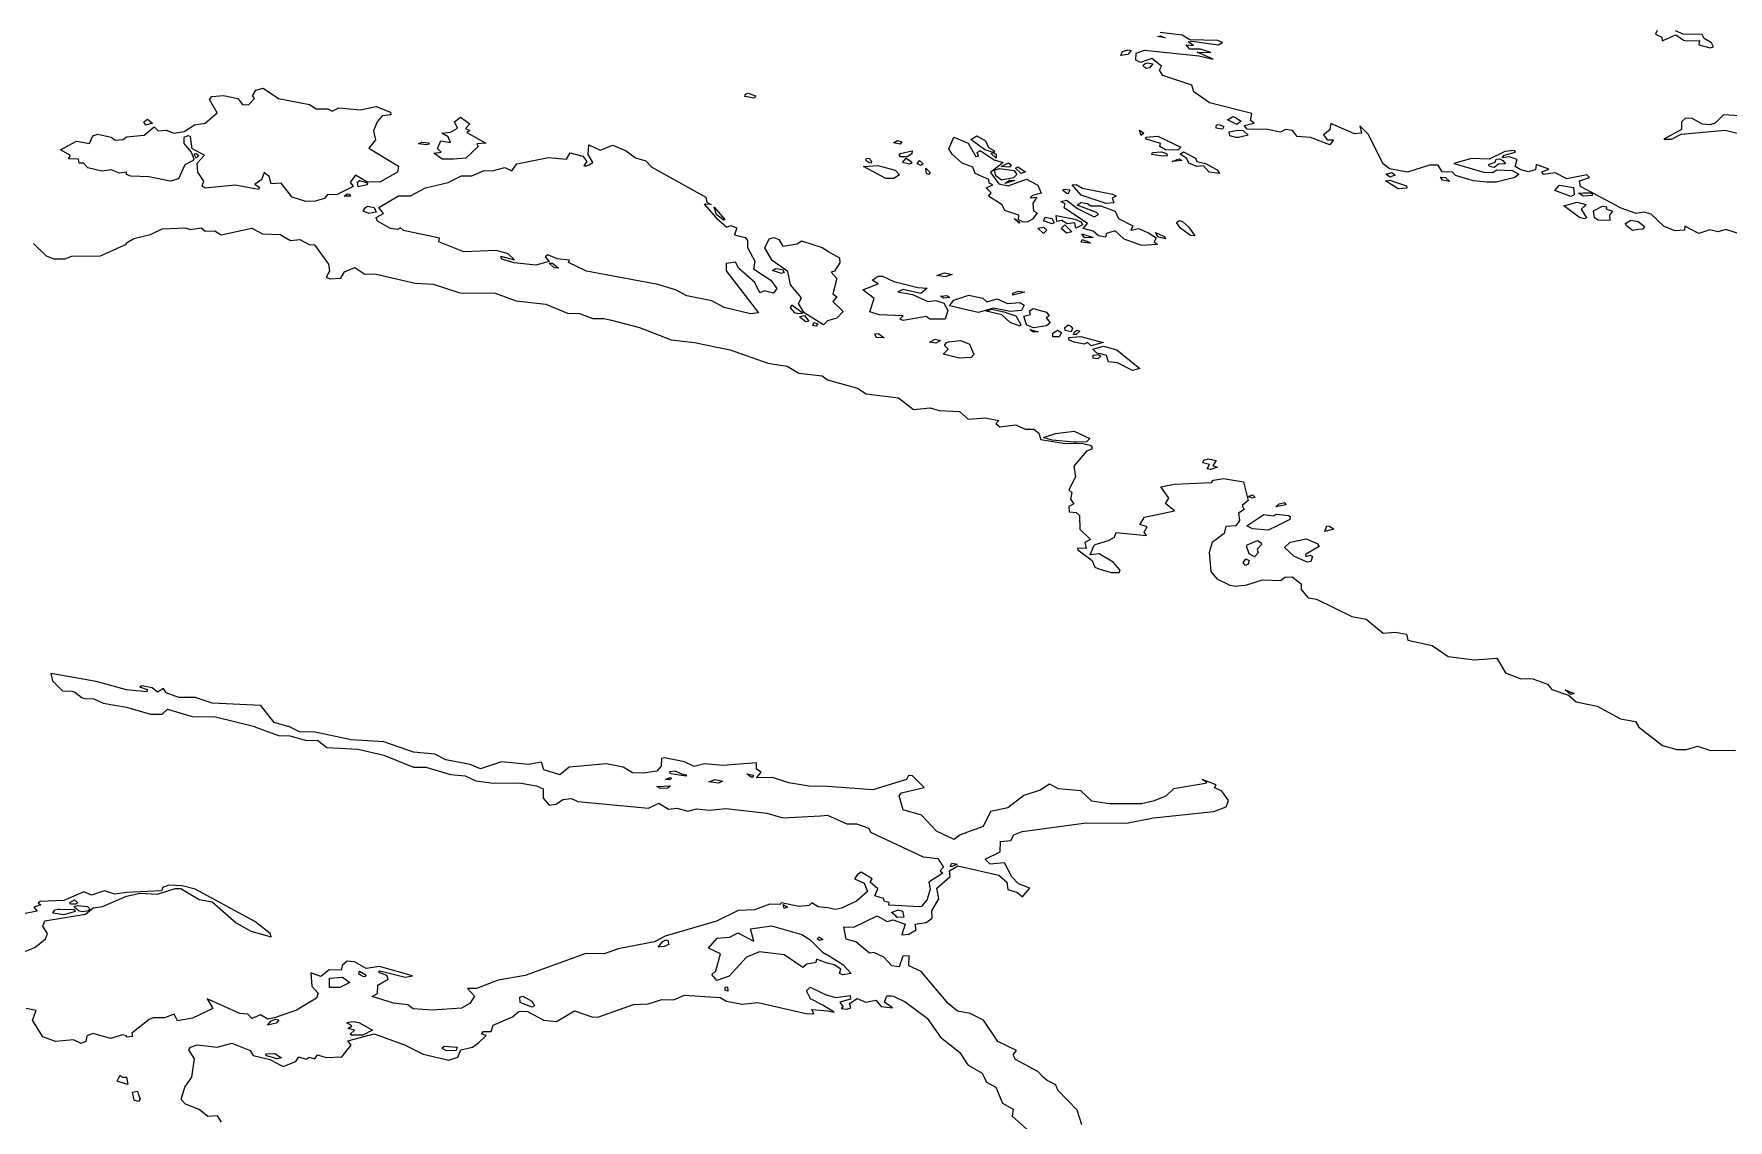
# Model space of a CAD drawing. Header units: inches. Extents: x -128.78 to -121.96, y 47.51 to 52.08.
# Drawn here: x -128.015 to -127.165, y 50.428 to 50.972 of the extents above; entities that cross this region are included whole.
import ezdxf

# ---------------------------------------------------------------- set-up
doc = ezdxf.new("R2010")
doc.units = ezdxf.units.IN
doc.header["$MEASUREMENT"] = 0
doc.layers.add('country_Clip', color=7, linetype='Continuous')

msp = doc.modelspace()

# ---------------------------------------------------------------- linework, layer by layer
at = {"layer": 'country_Clip'}
for points in [[(-127.1586, 50.87164), (-127.16655, 50.87424), (-127.17054, 50.8731), (-127.17462, 50.87412), (-127.18013, 50.87219), (-127.18715, 50.87582), (-127.18732, 50.87386), (-127.19187, 50.87361), (-127.19753, 50.87567), (-127.20395, 50.88187), (-127.20752, 50.88296), (-127.2115, 50.88222), (-127.21899, 50.88495), (-127.2395, 50.89583), (-127.23999, 50.89864), (-127.23491, 50.90029), (-127.23621, 50.90155), (-127.24621, 50.89959), (-127.25208, 50.90266), (-127.25794, 50.90172), (-127.25879, 50.90308), (-127.25524, 50.90444), (-127.2616, 50.90687), (-127.26206, 50.90421), (-127.26563, 50.90318), (-127.26964, 50.90436), (-127.27225, 50.90583), (-127.27119, 50.90928), (-127.27514, 50.91061), (-127.27878, 50.91012), (-127.27769, 50.91154), (-127.27202, 50.91307), (-127.2726, 50.91375), (-127.2774, 50.91329), (-127.28523, 50.9094), (-127.29402, 50.90977), (-127.30293, 50.90723), (-127.28786, 50.90291), (-127.28357, 50.90285), (-127.28135, 50.90418), (-127.27377, 50.90374), (-127.27029, 50.90195), (-127.27233, 50.90024), (-127.28176, 50.89791), (-127.28638, 50.8979), (-127.29313, 50.89863), (-127.29539, 50.8992), (-127.30219, 50.90124), (-127.30369, 50.90299), (-127.30875, 50.90308), (-127.31085, 50.90652), (-127.31524, 50.90647), (-127.32614, 50.90297), (-127.33521, 50.90471), (-127.33845, 50.90708), (-127.34586, 50.922), (-127.35018, 50.92612), (-127.34933, 50.92257), (-127.35273, 50.9221), (-127.36472, 50.92744), (-127.36522, 50.92414), (-127.36837, 50.92168), (-127.36657, 50.91916), (-127.36324, 50.91913), (-127.36507, 50.91664), (-127.37492, 50.92034), (-127.38156, 50.92086), (-127.38388, 50.92377), (-127.38747, 50.92435), (-127.38996, 50.92304), (-127.39649, 50.92442), (-127.40665, 50.9245), (-127.40815, 50.92636), (-127.40318, 50.92756), (-127.40494, 50.92891), (-127.40434, 50.93232), (-127.42559, 50.9378), (-127.43342, 50.94325), (-127.43435, 50.94651), (-127.44887, 50.95135), (-127.45059, 50.95406), (-127.44954, 50.95612), (-127.45438, 50.9599), (-127.46014, 50.95792), (-127.46249, 50.95905), (-127.46231, 50.96259), (-127.4581, 50.96408), (-127.43086, 50.96129), (-127.42364, 50.95957), (-127.43172, 50.96305), (-127.42482, 50.96304), (-127.42998, 50.96467), (-127.43536, 50.96467), (-127.43724, 50.96676), (-127.43353, 50.9664), (-127.43624, 50.96829), (-127.43442, 50.96867), (-127.42098, 50.96685), (-127.41906, 50.968), (-127.42132, 50.969), (-127.43545, 50.9693), (-127.43922, 50.97165), (-127.4503, 50.97306)], [(-127.45006, 50.97127), (-127.44776, 50.97026), (-127.45164, 50.97104), (-127.45006, 50.97127)], [(-127.20099, 50.97403), (-127.20176, 50.97221), (-127.19855, 50.97068), (-127.19845, 50.96877), (-127.19168, 50.97181), (-127.18769, 50.96919), (-127.18628, 50.96875), (-127.17977, 50.96898), (-127.18005, 50.96684), (-127.17437, 50.96531), (-127.17264, 50.96573), (-127.17375, 50.96774), (-127.17745, 50.96991), (-127.17841, 50.97206), (-127.18795, 50.97221), (-127.19177, 50.97379)], [(-127.46655, 50.96194), (-127.47, 50.9614), (-127.46915, 50.9634), (-127.46649, 50.96436), (-127.46485, 50.96395), (-127.46655, 50.96194)], [(-127.45556, 50.95528), (-127.45722, 50.955), (-127.45889, 50.95639), (-127.45778, 50.9575), (-127.45667, 50.95778), (-127.45389, 50.95722), (-127.45556, 50.95528)], [(-127.87696, 50.93686), (-127.87357, 50.93471), (-127.86778, 50.93469), (-127.86561, 50.9336), (-127.86229, 50.9352), (-127.85149, 50.93418), (-127.84341, 50.93587), (-127.83634, 50.933), (-127.83615, 50.93168), (-127.84056, 50.93126), (-127.84299, 50.92815), (-127.84487, 50.92368), (-127.84381, 50.91924), (-127.84719, 50.91502), (-127.83227, 50.90603), (-127.83282, 50.90302), (-127.84159, 50.89798), (-127.84813, 50.89814), (-127.85382, 50.90148), (-127.85645, 50.89801), (-127.85496, 50.89585), (-127.86303, 50.89169), (-127.86809, 50.89164), (-127.86935, 50.88969), (-127.87403, 50.88844), (-127.87885, 50.8883), (-127.88555, 50.89043), (-127.89115, 50.89741), (-127.8961, 50.89716), (-127.8971, 50.90082), (-127.89962, 50.90286), (-127.90096, 50.89914), (-127.9043, 50.89696), (-127.90197, 50.89531), (-127.90244, 50.89428), (-127.91426, 50.89645), (-127.92927, 50.89493), (-127.93076, 50.89596), (-127.92993, 50.89847), (-127.93299, 50.90304), (-127.93332, 50.90742), (-127.92957, 50.91141), (-127.93578, 50.91474), (-127.93657, 50.92089), (-127.93801, 50.92116), (-127.94, 50.92039), (-127.93999, 50.91734), (-127.93631, 50.91298), (-127.93497, 50.90972), (-127.93524, 50.90881), (-127.9395, 50.90656), (-127.9426, 50.89961), (-127.94685, 50.89851), (-127.95749, 50.90068), (-127.96652, 50.90103), (-127.96875, 50.90178), (-127.96875, 50.90291), (-127.97216, 50.90248), (-127.97649, 50.90416), (-127.98109, 50.90353), (-127.98819, 50.90519), (-127.99024, 50.90755), (-127.99252, 50.9074), (-127.99274, 50.90941), (-127.99776, 50.90957), (-127.99677, 50.91135), (-128.00179, 50.91413), (-127.99375, 50.91856), (-127.98729, 50.91734), (-127.98557, 50.92118), (-127.98315, 50.92196), (-127.97649, 50.92054), (-127.97434, 50.91895), (-127.97045, 50.91936), (-127.96875, 50.92076), (-127.95979, 50.92143), (-127.95485, 50.92574), (-127.95278, 50.92366), (-127.94875, 50.92396), (-127.94478, 50.9225), (-127.93985, 50.92328), (-127.93453, 50.92677), (-127.9293, 50.92749), (-127.92328, 50.93263), (-127.92708, 50.93933), (-127.92585, 50.94082), (-127.92001, 50.9414), (-127.91294, 50.93989), (-127.91056, 50.93693), (-127.90748, 50.93677), (-127.90447, 50.93987), (-127.90547, 50.94123), (-127.90379, 50.94402), (-127.9002, 50.94502), (-127.89241, 50.93984), (-127.87696, 50.93686)], [(-127.65318, 50.94127), (-127.65365, 50.94002), (-127.65851, 50.94093), (-127.6582, 50.9421), (-127.65685, 50.94249), (-127.65318, 50.94127)], [(-127.95572, 50.92757), (-127.95905, 50.92646), (-127.96009, 50.92815), (-127.95819, 50.92949), (-127.95572, 50.92757)], [(-127.79803, 50.92279), (-127.78853, 50.91752), (-127.79302, 50.91709), (-127.79237, 50.91575), (-127.79844, 50.90997), (-127.80476, 50.90945), (-127.81042, 50.90951), (-127.81457, 50.91247), (-127.81085, 50.91305), (-127.81274, 50.91483), (-127.8111, 50.91869), (-127.80617, 50.91785), (-127.80737, 50.92071), (-127.81051, 50.92244), (-127.80618, 50.92303), (-127.80269, 50.92509), (-127.80419, 50.92816), (-127.8012, 50.93059), (-127.79653, 50.92712), (-127.79868, 50.92488), (-127.79654, 50.92392), (-127.79803, 50.92279)], [(-127.40968, 50.92851), (-127.41186, 50.92694), (-127.4164, 50.9292), (-127.41381, 50.93089), (-127.41279, 50.93059), (-127.40968, 50.92851)], [(-127.15676, 50.93108), (-127.16777, 50.93175), (-127.17184, 50.92746), (-127.17451, 50.9267), (-127.17829, 50.92703), (-127.1834, 50.92989), (-127.18683, 50.92996), (-127.18874, 50.92827), (-127.18883, 50.92431), (-127.19756, 50.9195), (-127.1938, 50.91949), (-127.1889, 50.92198), (-127.16693, 50.92395), (-127.14593, 50.9189)], [(-127.54654, 50.91752), (-127.5427, 50.91083), (-127.54133, 50.91092), (-127.54198, 50.91284), (-127.54059, 50.9139), (-127.53348, 50.90916), (-127.52907, 50.90779), (-127.53543, 50.90272), (-127.53123, 50.89709), (-127.52655, 50.89618), (-127.51732, 50.89949), (-127.51168, 50.89652), (-127.50991, 50.89247), (-127.51435, 50.89124), (-127.51544, 50.89013), (-127.51216, 50.89043), (-127.51414, 50.88735), (-127.51372, 50.88357), (-127.51197, 50.88261), (-127.51433, 50.87937), (-127.51667, 50.87812), (-127.51904, 50.87796), (-127.52126, 50.87928), (-127.52118, 50.88136), (-127.52812, 50.88367), (-127.52944, 50.88651), (-127.53644, 50.89096), (-127.53507, 50.89267), (-127.53753, 50.89509), (-127.53413, 50.89661), (-127.5361, 50.8975), (-127.5362, 50.89926), (-127.54299, 50.90228), (-127.54426, 50.90548), (-127.5495, 50.90749), (-127.55459, 50.91197), (-127.55618, 50.91474), (-127.55376, 50.92051), (-127.54654, 50.91752)], [(-127.53382, 50.9128), (-127.53822, 50.91408), (-127.54518, 50.91934), (-127.54222, 50.92113), (-127.5379, 50.9187), (-127.53628, 50.91535), (-127.53334, 50.91363), (-127.53382, 50.9128)], [(-127.45851, 50.9225), (-127.45973, 50.92133), (-127.4607, 50.92399), (-127.45851, 50.9225)], [(-127.43984, 50.91545), (-127.44137, 50.91395), (-127.44753, 50.91424), (-127.45041, 50.91583), (-127.45004, 50.9174), (-127.45757, 50.91966), (-127.45727, 50.92055), (-127.45135, 50.92098), (-127.43984, 50.91545)], [(-127.41832, 50.92586), (-127.41904, 50.92453), (-127.42218, 50.92499), (-127.42215, 50.92626), (-127.42146, 50.92693), (-127.4204, 50.92671), (-127.41832, 50.92586)], [(-127.41091, 50.92027), (-127.41232, 50.92026), (-127.41525, 50.92123), (-127.41559, 50.92319), (-127.41129, 50.92409), (-127.4087, 50.92385), (-127.40616, 50.92143), (-127.41091, 50.92027)], [(-127.9325, 50.91125), (-127.93371, 50.91004), (-127.93479, 50.91194), (-127.93372, 50.91238), (-127.9325, 50.91125)], [(-127.73678, 50.91668), (-127.7312, 50.91393), (-127.72485, 50.91649), (-127.71807, 50.91367), (-127.71342, 50.91008), (-127.70821, 50.90858), (-127.7052, 50.90545), (-127.67814, 50.89046), (-127.67769, 50.88785), (-127.67554, 50.8867), (-127.67903, 50.88685), (-127.67296, 50.88013), (-127.66755, 50.8753), (-127.66558, 50.87623), (-127.6626, 50.87512), (-127.66377, 50.87146), (-127.65847, 50.87013), (-127.65723, 50.86872), (-127.65732, 50.86514), (-127.65353, 50.85837), (-127.65427, 50.85451), (-127.6455, 50.84886), (-127.64257, 50.84455), (-127.64422, 50.84224), (-127.64887, 50.84344), (-127.65113, 50.84247), (-127.65357, 50.84759), (-127.66158, 50.85458), (-127.6632, 50.85779), (-127.668, 50.85722), (-127.66791, 50.8535), (-127.65167, 50.83247), (-127.65581, 50.83194), (-127.66892, 50.83514), (-127.67519, 50.83837), (-127.68771, 50.8409), (-127.69338, 50.84403), (-127.70226, 50.84661), (-127.738, 50.85329), (-127.74699, 50.8576), (-127.74653, 50.85879), (-127.75266, 50.85944), (-127.75739, 50.86144), (-127.75879, 50.86043), (-127.7567, 50.85815), (-127.76342, 50.85639), (-127.7742, 50.8575), (-127.78043, 50.85929), (-127.78102, 50.86088), (-127.77411, 50.85907), (-127.77721, 50.86198), (-127.7831, 50.86365), (-127.79944, 50.86308), (-127.81211, 50.86805), (-127.81176, 50.86994), (-127.82983, 50.87379), (-127.83123, 50.87506), (-127.83272, 50.8742), (-127.83635, 50.87474), (-127.84278, 50.87845), (-127.84357, 50.88022), (-127.83984, 50.88217), (-127.84219, 50.88526), (-127.83223, 50.89109), (-127.82634, 50.89116), (-127.81869, 50.89506), (-127.80741, 50.89786), (-127.80074, 50.90118), (-127.79558, 50.90112), (-127.78925, 50.90382), (-127.78532, 50.90362), (-127.77902, 50.90533), (-127.77543, 50.90358), (-127.77291, 50.90718), (-127.75703, 50.91037), (-127.74807, 50.90943), (-127.7461, 50.91264), (-127.73984, 50.91093), (-127.73786, 50.90838), (-127.73939, 50.90612), (-127.73801, 50.90617), (-127.73679, 50.90656), (-127.73474, 50.90779), (-127.73718, 50.9119), (-127.73678, 50.91668)], [(-127.81698, 50.917), (-127.81819, 50.91672), (-127.82225, 50.91709), (-127.82065, 50.918), (-127.81891, 50.91791), (-127.81699, 50.91765), (-127.81698, 50.917)], [(-127.57986, 50.9181), (-127.58061, 50.91699), (-127.58405, 50.91767), (-127.58194, 50.91888), (-127.57986, 50.9181)], [(-127.57717, 50.91063), (-127.58057, 50.91063), (-127.58117, 50.91153), (-127.58057, 50.91235), (-127.57462, 50.9136), (-127.5748, 50.91223), (-127.57717, 50.91063)], [(-127.53382, 50.9128), (-127.53248, 50.91194), (-127.53248, 50.9099), (-127.53527, 50.91248), (-127.53382, 50.9128)], [(-127.44675, 50.91116), (-127.44893, 50.91101), (-127.45451, 50.91179), (-127.45415, 50.9128), (-127.44954, 50.91312), (-127.44711, 50.91226), (-127.44675, 50.91116)], [(-127.4275, 50.90737), (-127.4216, 50.90412), (-127.42053, 50.90232), (-127.42565, 50.90293), (-127.42847, 50.90619), (-127.43191, 50.90586), (-127.43585, 50.9074), (-127.43687, 50.90984), (-127.44015, 50.91198), (-127.43853, 50.91319), (-127.43257, 50.90996), (-127.43185, 50.90823), (-127.4275, 50.90737)], [(-127.58099, 50.9016), (-127.58388, 50.89973), (-127.58792, 50.89974), (-127.59904, 50.90578), (-127.59182, 50.90636), (-127.58317, 50.90399), (-127.58099, 50.9016)], [(-127.59488, 50.9083), (-127.59549, 50.90744), (-127.59779, 50.90869), (-127.59779, 50.90979), (-127.59646, 50.90994), (-127.59488, 50.9083)], [(-127.57481, 50.90745), (-127.57603, 50.90692), (-127.57951, 50.90777), (-127.57759, 50.91001), (-127.57553, 50.90853), (-127.57481, 50.90745)], [(-127.56914, 50.90717), (-127.57023, 50.90629), (-127.57091, 50.9066), (-127.57209, 50.90717), (-127.57092, 50.90881), (-127.56914, 50.90717)], [(-127.56565, 50.90283), (-127.56625, 50.90173), (-127.56747, 50.90228), (-127.56783, 50.90502), (-127.56565, 50.90283)], [(-127.5238, 50.90018), (-127.52991, 50.89893), (-127.53261, 50.90107), (-127.53343, 50.90392), (-127.53087, 50.90488), (-127.52349, 50.90374), (-127.5221, 50.90179), (-127.5238, 50.90018)], [(-127.52494, 50.90662), (-127.52579, 50.90546), (-127.53008, 50.90583), (-127.52634, 50.9076), (-127.52494, 50.90662)], [(-127.51778, 50.90306), (-127.52, 50.90222), (-127.52278, 50.905), (-127.52167, 50.90556), (-127.51778, 50.90306)], [(-127.43941, 50.9088), (-127.44421, 50.90827), (-127.44087, 50.90964), (-127.43941, 50.9088)], [(-127.33232, 50.90138), (-127.33506, 50.90043), (-127.33683, 50.90204), (-127.33406, 50.90277), (-127.33232, 50.90138)], [(-127.28056, 50.90694), (-127.28278, 50.90528), (-127.285, 50.90583), (-127.2855, 50.90683), (-127.28215, 50.90798), (-127.28167, 50.90944), (-127.28, 50.90972), (-127.27833, 50.90889), (-127.27698, 50.90718), (-127.28056, 50.90694)], [(-127.84797, 50.89663), (-127.85246, 50.89561), (-127.85282, 50.89795), (-127.85185, 50.89874), (-127.84906, 50.89788), (-127.84785, 50.89749), (-127.84797, 50.89663)], [(-127.52313, 50.89884), (-127.5281, 50.8972), (-127.5258, 50.89892), (-127.52313, 50.89884)], [(-127.49563, 50.89402), (-127.49636, 50.89214), (-127.49708, 50.8923), (-127.49902, 50.8937), (-127.49878, 50.89448), (-127.49563, 50.89402)], [(-127.47344, 50.88758), (-127.47741, 50.88728), (-127.48995, 50.89139), (-127.49445, 50.89663), (-127.49237, 50.89682), (-127.48921, 50.89495), (-127.47418, 50.89199), (-127.47235, 50.89099), (-127.47435, 50.88998), (-127.47344, 50.88758)], [(-127.32655, 50.89499), (-127.33089, 50.89454), (-127.33724, 50.89854), (-127.33508, 50.89892), (-127.33222, 50.89801), (-127.32663, 50.89619), (-127.32655, 50.89499)], [(-127.30712, 50.90034), (-127.30499, 50.89828), (-127.3086, 50.89897), (-127.30968, 50.90045), (-127.30712, 50.90034)], [(-127.24252, 50.89158), (-127.24423, 50.8908), (-127.25223, 50.89383), (-127.24995, 50.89652), (-127.2429, 50.89535), (-127.24252, 50.89158)], [(-127.85629, 50.89095), (-127.85957, 50.89088), (-127.8578, 50.8921), (-127.85673, 50.89196), (-127.85629, 50.89095)], [(-127.84353, 50.88286), (-127.84722, 50.88222), (-127.85, 50.88333), (-127.84889, 50.88528), (-127.84778, 50.88583), (-127.84451, 50.88523), (-127.84353, 50.88286)], [(-127.66858, 50.87926), (-127.66931, 50.87884), (-127.67279, 50.88166), (-127.67393, 50.88542), (-127.66858, 50.87926)], [(-127.49167, 50.88472), (-127.48333, 50.88056), (-127.48111, 50.88167), (-127.48222, 50.88278), (-127.49191, 50.88643), (-127.49, 50.88778), (-127.48667, 50.88722), (-127.485, 50.88611), (-127.48, 50.88611), (-127.47278, 50.88333), (-127.47111, 50.87972), (-127.46389, 50.87611), (-127.465, 50.87389), (-127.46111, 50.87472), (-127.45611, 50.8725), (-127.45222, 50.87), (-127.45333, 50.86806), (-127.45167, 50.86667), (-127.45944, 50.86611), (-127.46833, 50.86944), (-127.47278, 50.87361), (-127.47722, 50.87222), (-127.47762, 50.87043), (-127.48111, 50.87111), (-127.48389, 50.87333), (-127.48889, 50.87472), (-127.48667, 50.87722), (-127.49833, 50.885), (-127.4979, 50.88706), (-127.5, 50.88833), (-127.49722, 50.88889), (-127.49167, 50.88472)], [(-127.23645, 50.88003), (-127.23748, 50.87961), (-127.23991, 50.88019), (-127.24775, 50.88612), (-127.24113, 50.88787), (-127.23667, 50.88667), (-127.2376, 50.8858), (-127.23905, 50.88448), (-127.23645, 50.88003)], [(-127.23357, 50.89131), (-127.23794, 50.891), (-127.24049, 50.89249), (-127.23795, 50.89264), (-127.23454, 50.89256), (-127.23357, 50.89225), (-127.23357, 50.89131)], [(-127.2249, 50.88133), (-127.22465, 50.87872), (-127.23064, 50.87882), (-127.23246, 50.8801), (-127.23291, 50.88352), (-127.22833, 50.88595), (-127.22643, 50.88562), (-127.22648, 50.88459), (-127.2234, 50.88346), (-127.2249, 50.88133)], [(-127.52059, 50.87797), (-127.52095, 50.87742), (-127.5235, 50.87977), (-127.52059, 50.87797)], [(-127.50343, 50.87755), (-127.5044, 50.877), (-127.50877, 50.87864), (-127.50792, 50.88037), (-127.50452, 50.87966), (-127.50343, 50.87755)], [(-127.49313, 50.87932), (-127.48984, 50.87807), (-127.48914, 50.87656), (-127.49262, 50.87483), (-127.49301, 50.87749), (-127.49693, 50.87708), (-127.49959, 50.87878), (-127.50206, 50.87826), (-127.50235, 50.88119), (-127.49313, 50.87932)], [(-127.4359, 50.87545), (-127.4328, 50.8711), (-127.43502, 50.87118), (-127.44005, 50.87484), (-127.44199, 50.87773), (-127.44065, 50.87865), (-127.43903, 50.8783), (-127.4359, 50.87545)], [(-127.21033, 50.87425), (-127.21338, 50.87369), (-127.21643, 50.87599), (-127.21683, 50.87719), (-127.21421, 50.87887), (-127.21058, 50.87822), (-127.20733, 50.87577), (-127.20815, 50.87446), (-127.21033, 50.87425)], [(-128.01528, 50.86716), (-128.00897, 50.86101), (-128.00511, 50.85958), (-127.99964, 50.85943), (-127.99616, 50.86088), (-127.98168, 50.86095), (-127.96875, 50.86691), (-127.96875, 50.86747), (-127.96504, 50.86966), (-127.95673, 50.87168), (-127.95079, 50.87453), (-127.93922, 50.87506), (-127.93663, 50.87417), (-127.93134, 50.87498), (-127.92933, 50.8734), (-127.92445, 50.8735), (-127.92131, 50.87146), (-127.90585, 50.87482), (-127.90045, 50.87208), (-127.89169, 50.87164), (-127.88638, 50.86865), (-127.88184, 50.86927), (-127.87711, 50.86663), (-127.87436, 50.86658), (-127.86748, 50.85679), (-127.86686, 50.85336), (-127.8685, 50.85039), (-127.8667, 50.84947), (-127.86116, 50.8498), (-127.85934, 50.85294), (-127.85414, 50.85516), (-127.84912, 50.85185), (-127.84408, 50.85194), (-127.824, 50.84733), (-127.81491, 50.84681), (-127.80152, 50.84242), (-127.78386, 50.84228), (-127.7733, 50.83848), (-127.75838, 50.83682), (-127.74759, 50.83225), (-127.74145, 50.8321), (-127.73489, 50.82953), (-127.7293, 50.82965), (-127.72545, 50.82874), (-127.71144, 50.82503), (-127.69554, 50.81887), (-127.68374, 50.81759), (-127.66588, 50.81387), (-127.64709, 50.80727), (-127.63737, 50.80577), (-127.63146, 50.80211), (-127.61983, 50.80078), (-127.61719, 50.79883), (-127.60208, 50.79474), (-127.59771, 50.79177), (-127.58154, 50.78987), (-127.57391, 50.78393), (-127.56563, 50.7848), (-127.56106, 50.78349), (-127.55085, 50.78301), (-127.5466, 50.77903), (-127.53811, 50.77971), (-127.53121, 50.77845), (-127.53269, 50.77693), (-127.53066, 50.77523), (-127.5227, 50.77619), (-127.51795, 50.77403), (-127.51356, 50.77403), (-127.51115, 50.77217), (-127.51009, 50.76887), (-127.49885, 50.76705), (-127.48903, 50.76699), (-127.48535, 50.76608), (-127.48456, 50.76553), (-127.48455, 50.76404), (-127.4872, 50.76307), (-127.49351, 50.75557), (-127.49265, 50.75013), (-127.49608, 50.74369), (-127.49449, 50.74239), (-127.49515, 50.73894), (-127.49348, 50.73674), (-127.4961, 50.73537), (-127.49597, 50.7326), (-127.49243, 50.73228), (-127.49064, 50.73089), (-127.49053, 50.724), (-127.48525, 50.71886), (-127.48796, 50.71732), (-127.48744, 50.71425), (-127.49168, 50.71436), (-127.49157, 50.7136), (-127.48435, 50.70824), (-127.48299, 50.70497), (-127.481, 50.70399), (-127.47475, 50.7023), (-127.47088, 50.70223), (-127.47035, 50.70336), (-127.47376, 50.70738), (-127.48082, 50.71158), (-127.48537, 50.7111), (-127.48352, 50.71553), (-127.48292, 50.71634), (-127.47612, 50.71821), (-127.47315, 50.71992), (-127.47236, 50.72223), (-127.45705, 50.72076), (-127.45826, 50.72253), (-127.45679, 50.72507), (-127.46043, 50.72629), (-127.45814, 50.72991), (-127.44307, 50.73311), (-127.4476, 50.73684), (-127.44598, 50.73943), (-127.44989, 50.74518), (-127.44316, 50.74659), (-127.42451, 50.74738), (-127.42343, 50.74858), (-127.41843, 50.74938), (-127.40846, 50.74776), (-127.40618, 50.73839), (-127.40905, 50.7359), (-127.40812, 50.73376), (-127.41103, 50.73202), (-127.41043, 50.72831), (-127.41236, 50.72569), (-127.41739, 50.72526), (-127.4182, 50.72185), (-127.42412, 50.71725), (-127.42573, 50.71225), (-127.42486, 50.70273), (-127.4218, 50.69913), (-127.41527, 50.69587), (-127.41226, 50.69537), (-127.40684, 50.69599), (-127.39891, 50.69863), (-127.38979, 50.69814), (-127.38771, 50.69996), (-127.38408, 50.7001), (-127.37957, 50.69652), (-127.37946, 50.69374), (-127.37603, 50.68955), (-127.3719, 50.68884), (-127.3541, 50.68016), (-127.34698, 50.67884), (-127.33845, 50.67185), (-127.33216, 50.67236), (-127.32674, 50.67128), (-127.32602, 50.66823), (-127.31381, 50.66559), (-127.30587, 50.66008), (-127.29264, 50.65847), (-127.28143, 50.65931), (-127.27706, 50.65199), (-127.26937, 50.64899), (-127.26563, 50.649), (-127.26337, 50.64896), (-127.25601, 50.64631), (-127.25374, 50.6436), (-127.24542, 50.64071), (-127.24157, 50.63737), (-127.23102, 50.6352), (-127.2194, 50.6289), (-127.21183, 50.62749), (-127.21039, 50.625), (-127.21025, 50.62479), (-127.19827, 50.61555), (-127.19117, 50.61349), (-127.18632, 50.61347), (-127.18074, 50.61516), (-127.17427, 50.61306), (-127.16162, 50.61321)], [(-127.64151, 50.86925), (-127.63951, 50.86592), (-127.63233, 50.86696), (-127.6302, 50.86853), (-127.61977, 50.86521), (-127.61719, 50.86356), (-127.61719, 50.86328), (-127.61106, 50.86003), (-127.61096, 50.85755), (-127.61352, 50.85331), (-127.61535, 50.85278), (-127.6124, 50.84972), (-127.61447, 50.84203), (-127.61242, 50.84045), (-127.61443, 50.83815), (-127.60928, 50.83304), (-127.61236, 50.82975), (-127.61719, 50.8284), (-127.61912, 50.82639), (-127.62882, 50.83236), (-127.63166, 50.83714), (-127.6301, 50.83999), (-127.63568, 50.84649), (-127.63705, 50.85309), (-127.64482, 50.85869), (-127.64849, 50.86497), (-127.64631, 50.86951), (-127.64407, 50.87018), (-127.64151, 50.86925)], [(-127.50703, 50.87392), (-127.50873, 50.87228), (-127.51168, 50.87481), (-127.50885, 50.87541), (-127.50703, 50.87392)], [(-127.49463, 50.87298), (-127.49727, 50.87237), (-127.49988, 50.87466), (-127.49809, 50.87652), (-127.49463, 50.87298)], [(-127.48624, 50.8681), (-127.48517, 50.86737), (-127.48985, 50.86793), (-127.4894, 50.86913), (-127.48624, 50.8681)], [(-127.48389, 50.87028), (-127.48813, 50.87001), (-127.48947, 50.87212), (-127.48389, 50.87028)], [(-127.44806, 50.87069), (-127.44757, 50.86959), (-127.45146, 50.87053), (-127.45267, 50.87272), (-127.45194, 50.87241), (-127.44806, 50.87069)], [(-127.75507, 50.85732), (-127.75209, 50.85477), (-127.75429, 50.85499), (-127.75674, 50.85731), (-127.75507, 50.85732)], [(-127.63883, 50.85269), (-127.64021, 50.8522), (-127.64119, 50.85246), (-127.64464, 50.85367), (-127.64298, 50.85467), (-127.6397, 50.85418), (-127.63883, 50.85269)], [(-127.55457, 50.85172), (-127.55808, 50.8505), (-127.56233, 50.85114), (-127.55839, 50.85243), (-127.55457, 50.85172)], [(-127.56709, 50.84482), (-127.57035, 50.84214), (-127.57923, 50.84406), (-127.58187, 50.84299), (-127.57445, 50.8416), (-127.56685, 50.83811), (-127.56269, 50.83866), (-127.5587, 50.83732), (-127.55673, 50.83355), (-127.55812, 50.82921), (-127.56574, 50.82923), (-127.56754, 50.83061), (-127.5792, 50.8286), (-127.58078, 50.82933), (-127.57909, 50.8309), (-127.59112, 50.83138), (-127.59581, 50.83285), (-127.59378, 50.83968), (-127.59942, 50.84389), (-127.59169, 50.84691), (-127.59465, 50.84878), (-127.59174, 50.85085), (-127.58953, 50.85089), (-127.58391, 50.84813), (-127.57185, 50.84505), (-127.56709, 50.84482)], [(-127.51809, 50.84283), (-127.52415, 50.84129), (-127.5241, 50.84227), (-127.52137, 50.84323), (-127.51809, 50.84283)], [(-127.62975, 50.83202), (-127.63187, 50.83191), (-127.63352, 50.83249), (-127.63566, 50.83498), (-127.63507, 50.83652), (-127.62975, 50.83252), (-127.62975, 50.83202)], [(-127.55568, 50.84018), (-127.55873, 50.83984), (-127.56042, 50.84075), (-127.55725, 50.84118), (-127.55568, 50.84018)], [(-127.53912, 50.83983), (-127.53727, 50.83802), (-127.53203, 50.83944), (-127.52683, 50.83704), (-127.52072, 50.83758), (-127.51852, 50.83634), (-127.5198, 50.83359), (-127.52543, 50.83303), (-127.53391, 50.83475), (-127.54153, 50.83253), (-127.55597, 50.83598), (-127.55369, 50.83874), (-127.54627, 50.84128), (-127.53912, 50.83983)], [(-127.5073, 50.82583), (-127.5138, 50.82485), (-127.5173, 50.82645), (-127.51866, 50.83075), (-127.51537, 50.83165), (-127.51576, 50.83337), (-127.51398, 50.83461), (-127.50732, 50.83274), (-127.50599, 50.83096), (-127.50747, 50.82986), (-127.50539, 50.82734), (-127.5073, 50.82583)], [(-127.62648, 50.82829), (-127.62793, 50.82789), (-127.63063, 50.82996), (-127.63107, 50.83059), (-127.62864, 50.83107), (-127.62648, 50.82829)], [(-127.62203, 50.82694), (-127.623, 50.82569), (-127.62446, 50.826), (-127.62397, 50.82756), (-127.62203, 50.82694)], [(-127.52006, 50.82658), (-127.52053, 50.82568), (-127.52546, 50.82758), (-127.52961, 50.83147), (-127.5376, 50.83329), (-127.53483, 50.83423), (-127.52869, 50.83294), (-127.5227, 50.83093), (-127.52006, 50.82658)], [(-127.49415, 50.8246), (-127.49481, 50.82287), (-127.49792, 50.82359), (-127.4981, 50.82509), (-127.49632, 50.82639), (-127.49499, 50.82578), (-127.49415, 50.8246)], [(-127.59154, 50.82205), (-127.58869, 50.81982), (-127.59265, 50.82002), (-127.59334, 50.82184), (-127.59154, 50.82205)], [(-127.56049, 50.81857), (-127.56278, 50.81716), (-127.56589, 50.81765), (-127.56316, 50.8193), (-127.56049, 50.81857)], [(-127.54501, 50.8101), (-127.5511, 50.80976), (-127.55904, 50.8117), (-127.5566, 50.81423), (-127.5584, 50.81607), (-127.55734, 50.81749), (-127.55646, 50.81788), (-127.55028, 50.81864), (-127.54592, 50.81666), (-127.54367, 50.8115), (-127.54501, 50.8101)], [(-127.51146, 50.8229), (-127.51413, 50.82282), (-127.51558, 50.82415), (-127.51146, 50.8229)], [(-127.49974, 50.82257), (-127.50083, 50.82034), (-127.50403, 50.82042), (-127.5041, 50.82229), (-127.50171, 50.82374), (-127.49974, 50.82257)], [(-127.47889, 50.8175), (-127.48481, 50.81588), (-127.48667, 50.8175), (-127.48833, 50.81667), (-127.49333, 50.81778), (-127.49604, 50.81889), (-127.49604, 50.82008), (-127.49001, 50.82056), (-127.47889, 50.8175)], [(-127.49049, 50.82331), (-127.49235, 50.82149), (-127.49376, 50.82159), (-127.49322, 50.82294), (-127.49209, 50.82376), (-127.49049, 50.82331)], [(-127.46039, 50.8046), (-127.46407, 50.80344), (-127.47162, 50.8073), (-127.47622, 50.80779), (-127.47721, 50.8111), (-127.47952, 50.81173), (-127.482, 50.81214), (-127.48404, 50.81426), (-127.47865, 50.81565), (-127.47191, 50.81389), (-127.46039, 50.8046)], [(-127.48003, 50.81078), (-127.48149, 50.80937), (-127.48391, 50.80969), (-127.48391, 50.81125), (-127.48122, 50.81152), (-127.48003, 50.81078)], [(-127.49207, 50.76757), (-127.49353, 50.76756), (-127.50444, 50.76859), (-127.50869, 50.76999), (-127.50278, 50.77194), (-127.49333, 50.77306), (-127.48556, 50.76944), (-127.48722, 50.76773), (-127.49207, 50.76757)], [(-127.42146, 50.75501), (-127.425, 50.75389), (-127.42667, 50.75417), (-127.42556, 50.75639), (-127.42889, 50.75722), (-127.42833, 50.75861), (-127.42611, 50.75917), (-127.42222, 50.75833), (-127.42386, 50.75575), (-127.42146, 50.75501)], [(-127.40252, 50.73986), (-127.40415, 50.73947), (-127.40589, 50.74035), (-127.40396, 50.74124), (-127.40252, 50.73986)], [(-127.38716, 50.73617), (-127.39229, 50.73516), (-127.39054, 50.73668), (-127.38767, 50.73725), (-127.38716, 50.73617)], [(-127.38594, 50.73074), (-127.3851, 50.73039), (-127.38516, 50.72885), (-127.39194, 50.72548), (-127.396, 50.72347), (-127.40388, 50.72405), (-127.40681, 50.7257), (-127.39827, 50.73127), (-127.39365, 50.73071), (-127.39192, 50.73153), (-127.38594, 50.73074)], [(-127.3631, 50.72388), (-127.36766, 50.72277), (-127.36674, 50.72565), (-127.36524, 50.72551), (-127.3631, 50.72388)], [(-127.40102, 50.7121), (-127.40299, 50.71012), (-127.40566, 50.71157), (-127.40689, 50.71545), (-127.4066, 50.71615), (-127.40138, 50.71823), (-127.39957, 50.71713), (-127.39949, 50.71622), (-127.40156, 50.71394), (-127.40102, 50.7121)], [(-127.37736, 50.71132), (-127.37725, 50.71022), (-127.37479, 50.71095), (-127.37391, 50.71022), (-127.37462, 50.7078), (-127.37646, 50.70746), (-127.38325, 50.7104), (-127.3879, 50.71477), (-127.38513, 50.71745), (-127.37709, 50.71916), (-127.3715, 50.71677), (-127.37046, 50.71523), (-127.37736, 50.71132)], [(-127.40616, 50.70634), (-127.40737, 50.70579), (-127.40859, 50.70712), (-127.40725, 50.70916), (-127.40556, 50.7083), (-127.40616, 50.70634)], [(-127.48962, 50.42528), (-127.49194, 50.43267), (-127.50156, 50.44261), (-127.50257, 50.44531), (-127.50698, 50.44749), (-127.50891, 50.44922), (-127.5116, 50.45211), (-127.5228, 50.45801), (-127.52398, 50.46031), (-127.52231, 50.46254), (-127.53165, 50.46715), (-127.53886, 50.47781), (-127.54563, 50.48114), (-127.55184, 50.48233), (-127.55651, 50.48615), (-127.57013, 50.50212), (-127.57639, 50.50494), (-127.57621, 50.51004), (-127.57927, 50.50988), (-127.58114, 50.50446), (-127.58489, 50.505), (-127.58886, 50.50939), (-127.59379, 50.51168), (-127.59611, 50.51134), (-127.60282, 50.517), (-127.60771, 50.51846), (-127.60887, 50.52457), (-127.60382, 50.52448), (-127.59228, 50.53007), (-127.58721, 50.52717), (-127.58425, 50.52804), (-127.57822, 50.52587), (-127.57985, 50.52049), (-127.57632, 50.52094), (-127.57263, 50.52298), (-127.57316, 50.52587), (-127.56767, 50.52671), (-127.56456, 50.52897), (-127.56474, 50.53266), (-127.56119, 50.53867), (-127.56235, 50.54395), (-127.55563, 50.54974), (-127.556, 50.5527), (-127.55168, 50.55517), (-127.53111, 50.55039), (-127.52722, 50.54698), (-127.52664, 50.54329), (-127.52209, 50.54195), (-127.51925, 50.53967), (-127.51564, 50.54396), (-127.52127, 50.54619), (-127.52468, 50.54956), (-127.52837, 50.55667), (-127.53544, 50.55605), (-127.53809, 50.55846), (-127.53043, 50.5621), (-127.53039, 50.56738), (-127.52518, 50.56788), (-127.52367, 50.57077), (-127.51951, 50.57241), (-127.48745, 50.57672), (-127.46716, 50.57648), (-127.45361, 50.57918), (-127.42326, 50.58244), (-127.41714, 50.58466), (-127.41604, 50.58798), (-127.41805, 50.59082), (-127.41954, 50.59275), (-127.42298, 50.5943), (-127.42217, 50.59583), (-127.4292, 50.59846), (-127.42694, 50.59727), (-127.42748, 50.59645), (-127.44351, 50.59384), (-127.44744, 50.59012), (-127.45374, 50.58756), (-127.45959, 50.58625), (-127.47582, 50.58622), (-127.48453, 50.58765), (-127.49012, 50.59278), (-127.50133, 50.59377), (-127.50568, 50.59617), (-127.51043, 50.59312), (-127.51861, 50.59044), (-127.5266, 50.58429), (-127.53535, 50.58233), (-127.53901, 50.57483), (-127.55049, 50.57062), (-127.5536, 50.5684), (-127.56242, 50.57249), (-127.56997, 50.58054), (-127.57913, 50.58328), (-127.58111, 50.59029), (-127.58006, 50.59169), (-127.56869, 50.59439), (-127.57441, 50.6003), (-127.57641, 50.60049), (-127.57756, 50.59851), (-127.5943, 50.59322), (-127.61719, 50.59486), (-127.62651, 50.59513), (-127.63655, 50.59678), (-127.6447, 50.59942), (-127.65273, 50.59931), (-127.65034, 50.60208), (-127.65269, 50.60366), (-127.65266, 50.60678), (-127.66964, 50.60551), (-127.67876, 50.60624), (-127.68402, 50.60496), (-127.68885, 50.60722), (-127.69893, 50.60938), (-127.70038, 50.60894), (-127.70054, 50.60517), (-127.70269, 50.6026), (-127.70946, 50.60156), (-127.715, 50.60175), (-127.71954, 50.6046), (-127.72795, 50.60623), (-127.74674, 50.6047), (-127.7514, 50.60073), (-127.75939, 50.60327), (-127.7606, 50.60705), (-127.76714, 50.6059), (-127.78064, 50.60737), (-127.79109, 50.60386), (-127.79637, 50.60598), (-127.80853, 50.60829), (-127.81402, 50.61112), (-127.82478, 50.61219), (-127.83969, 50.61726), (-127.856, 50.61837), (-127.87495, 50.62234), (-127.88159, 50.6221), (-127.88722, 50.625), (-127.88779, 50.625), (-127.89465, 50.62705), (-127.90134, 50.63559), (-127.92571, 50.63671), (-127.93431, 50.63948), (-127.94243, 50.63954), (-127.9489, 50.64186), (-127.95012, 50.64399), (-127.95309, 50.64231), (-127.9558, 50.64433), (-127.96102, 50.64546), (-127.96219, 50.64495), (-127.95828, 50.64356), (-127.95848, 50.64235), (-127.96875, 50.64342), (-127.98398, 50.64753), (-128.00666, 50.65166), (-128.00585, 50.64789), (-128.00076, 50.64292), (-127.99619, 50.64281), (-127.99457, 50.64227), (-127.99101, 50.63945), (-127.98964, 50.63898), (-127.98517, 50.63889), (-127.98037, 50.63679), (-127.96875, 50.63477), (-127.95662, 50.63117), (-127.9508, 50.63119), (-127.94815, 50.63369), (-127.93573, 50.63009), (-127.92404, 50.62994), (-127.90431, 50.625), (-127.9043, 50.6248), (-127.89251, 50.62048), (-127.88683, 50.62032), (-127.87835, 50.61801), (-127.87292, 50.61811), (-127.86831, 50.6145), (-127.85244, 50.6137), (-127.83969, 50.61065), (-127.82471, 50.60467), (-127.81865, 50.6046), (-127.80621, 50.60099), (-127.79882, 50.60023), (-127.79358, 50.59785), (-127.78466, 50.59657), (-127.77176, 50.59679), (-127.76311, 50.59524), (-127.75975, 50.59373), (-127.7598, 50.58909), (-127.75678, 50.58551), (-127.75314, 50.58614), (-127.74987, 50.58841), (-127.7455, 50.58887), (-127.7424, 50.58735), (-127.70682, 50.58406), (-127.70171, 50.58662), (-127.69686, 50.58351), (-127.69265, 50.584), (-127.68719, 50.58263), (-127.6826, 50.5838), (-127.67643, 50.58314), (-127.66817, 50.58391), (-127.64759, 50.58154), (-127.63945, 50.5793), (-127.62069, 50.58016), (-127.61719, 50.58064), (-127.60739, 50.57625), (-127.60254, 50.57614), (-127.59646, 50.57412), (-127.59558, 50.57208), (-127.56911, 50.55963), (-127.56173, 50.55877), (-127.559, 50.5545), (-127.56059, 50.55262), (-127.55932, 50.55155), (-127.56628, 50.54697), (-127.56555, 50.54341), (-127.5669, 50.53889), (-127.56712, 50.53827), (-127.56994, 50.53478), (-127.57097, 50.53461), (-127.58629, 50.53543), (-127.5861, 50.5368), (-127.58856, 50.53731), (-127.58903, 50.53875), (-127.59337, 50.54009), (-127.59188, 50.54367), (-127.59567, 50.54688), (-127.59463, 50.5487), (-127.60027, 50.5519), (-127.60207, 50.55075), (-127.60361, 50.54857), (-127.59875, 50.54638), (-127.59706, 50.54231), (-127.6026, 50.53741), (-127.61003, 50.53388), (-127.61308, 50.53327), (-127.61719, 50.53404), (-127.62179, 50.53453), (-127.62493, 50.53654), (-127.62623, 50.53533), (-127.63141, 50.53469), (-127.64011, 50.53663), (-127.64101, 50.53583), (-127.64606, 50.53597), (-127.65367, 50.53313), (-127.66197, 50.53272), (-127.67274, 50.52736), (-127.6985, 50.51995), (-127.70394, 50.51706), (-127.72209, 50.51352), (-127.7291, 50.51096), (-127.73835, 50.51123), (-127.76878, 50.50013), (-127.78224, 50.49786), (-127.79319, 50.49361), (-127.79766, 50.49363), (-127.79411, 50.48972), (-127.79654, 50.48611), (-127.80073, 50.48377), (-127.81516, 50.48277), (-127.82495, 50.48352), (-127.82768, 50.48543), (-127.83487, 50.48627), (-127.84543, 50.48971), (-127.84286, 50.49121), (-127.84267, 50.49539), (-127.83749, 50.49832), (-127.83813, 50.5001), (-127.84213, 50.50164), (-127.8417, 50.50257), (-127.829, 50.49934), (-127.82534, 50.49993), (-127.84186, 50.50466), (-127.84845, 50.50363), (-127.85442, 50.50694), (-127.85804, 50.50736), (-127.8606, 50.50526), (-127.86103, 50.50284), (-127.86711, 50.50305), (-127.87127, 50.49968), (-127.87621, 50.50156), (-127.87577, 50.4948), (-127.87257, 50.49132), (-127.87344, 50.48873), (-127.88348, 50.48281), (-127.89444, 50.47886), (-127.89783, 50.47827), (-127.90145, 50.48041), (-127.90592, 50.4786), (-127.9078, 50.48081), (-127.91192, 50.48117), (-127.92831, 50.48852), (-127.92536, 50.48363), (-127.9356, 50.47882), (-127.94312, 50.47745), (-127.94482, 50.48071), (-127.94967, 50.47898), (-127.95534, 50.47888), (-127.95731, 50.47805), (-127.96596, 50.47121), (-127.96577, 50.46956), (-127.96875, 50.46931), (-127.96875, 50.46987), (-127.97072, 50.47036), (-127.97671, 50.46857), (-127.98546, 50.47112), (-127.98863, 50.46984), (-127.98912, 50.46703), (-127.99139, 50.46607), (-127.99531, 50.46784), (-128.00431, 50.46709), (-128.01072, 50.46937), (-128.01586, 50.47769), (-128.01403, 50.48262), (-128.01905, 50.48369)], [(-127.24256, 50.64154), (-127.2445, 50.64107), (-127.24717, 50.64334), (-127.24256, 50.64154)], [(-127.69532, 50.59892), (-127.69647, 50.59832), (-127.69841, 50.5984), (-127.69625, 50.5994), (-127.69532, 50.59892)], [(-127.68795, 50.60086), (-127.68795, 50.60016), (-127.69571, 50.60125), (-127.69644, 50.60251), (-127.69352, 50.60282), (-127.69037, 50.60125), (-127.68795, 50.60086)], [(-127.66979, 50.59763), (-127.67178, 50.59659), (-127.67665, 50.59719), (-127.67346, 50.59842), (-127.66979, 50.59763)], [(-127.65435, 50.59966), (-127.65532, 50.59958), (-127.6575, 50.6013), (-127.65435, 50.60067), (-127.65435, 50.59966)], [(-127.69727, 50.59405), (-127.7008, 50.5939), (-127.70274, 50.595), (-127.69583, 50.59531), (-127.69727, 50.59405)], [(-127.55202, 50.55601), (-127.55481, 50.55476), (-127.55566, 50.55484), (-127.55469, 50.55641), (-127.55202, 50.55601)], [(-128.01975, 50.51227), (-128.01466, 50.51425), (-128.00929, 50.51854), (-128.00831, 50.52122), (-128.01061, 50.52483), (-128.00974, 50.52764), (-127.98929, 50.531), (-127.98536, 50.53415), (-127.98081, 50.53479), (-127.96875, 50.5399), (-127.96187, 50.5415), (-127.95312, 50.54092), (-127.94439, 50.54386), (-127.94143, 50.54381), (-127.93235, 50.53824), (-127.92571, 50.5371), (-127.91378, 50.52661), (-127.90632, 50.52237), (-127.89612, 50.51957), (-127.89658, 50.52123), (-127.90437, 50.52723), (-127.93426, 50.54346), (-127.94081, 50.54512), (-127.94761, 50.54551), (-127.95053, 50.54433), (-127.95109, 50.54254), (-127.96875, 50.54185), (-127.97463, 50.54098), (-127.97974, 50.54267), (-127.98629, 50.5405), (-127.9901, 50.54211), (-128.00011, 50.53785), (-128.01197, 50.53731), (-128.01299, 50.53647), (-128.01163, 50.53557), (-128.01514, 50.53448), (-128.01354, 50.53246), (-128.02114, 50.53098)], [(-127.99437, 50.53589), (-127.99675, 50.53587), (-127.99707, 50.53672), (-127.99473, 50.53807), (-127.99311, 50.53667), (-127.99437, 50.53589)], [(-127.99445, 50.53218), (-128.00009, 50.53055), (-128.00561, 50.53145), (-128.00468, 50.53301), (-128.00311, 50.53346), (-128.00211, 50.53343), (-127.99516, 50.53318), (-127.99445, 50.53218)], [(-127.98794, 50.53262), (-127.99068, 50.53215), (-127.99251, 50.53235), (-127.99413, 50.53378), (-127.99497, 50.53469), (-127.99333, 50.53518), (-127.98822, 50.53469), (-127.98716, 50.53352), (-127.98794, 50.53262)], [(-127.63719, 50.53436), (-127.63886, 50.53377), (-127.63932, 50.53571), (-127.63719, 50.53436)], [(-127.57889, 50.52944), (-127.58222, 50.52917), (-127.58278, 50.53), (-127.585, 50.53167), (-127.58167, 50.53306), (-127.57944, 50.5325), (-127.57889, 50.52944)], [(-127.62597, 50.5182), (-127.6197, 50.51186), (-127.61757, 50.51071), (-127.61719, 50.5106), (-127.60936, 50.50567), (-127.6053, 50.5011), (-127.60938, 50.50053), (-127.61106, 50.50124), (-127.6104, 50.50332), (-127.61384, 50.50546), (-127.61719, 50.50642), (-127.61731, 50.50638), (-127.62267, 50.50834), (-127.62304, 50.50663), (-127.62744, 50.50584), (-127.62941, 50.50423), (-127.63885, 50.51057), (-127.65115, 50.5121), (-127.65774, 50.50928), (-127.66649, 50.49987), (-127.67266, 50.49772), (-127.67518, 50.50071), (-127.6732, 50.50243), (-127.67071, 50.51109), (-127.67682, 50.51384), (-127.67237, 50.51881), (-127.6661, 50.51942), (-127.66214, 50.52164), (-127.65407, 50.51742), (-127.65568, 50.5236), (-127.64517, 50.52505), (-127.62992, 50.52072), (-127.62597, 50.5182)], [(-127.69908, 50.51463), (-127.70204, 50.51437), (-127.6997, 50.51727), (-127.69819, 50.51803), (-127.69712, 50.51776), (-127.69675, 50.51571), (-127.69908, 50.51463)], [(-127.61943, 50.51826), (-127.62115, 50.51764), (-127.62226, 50.51861), (-127.62137, 50.51962), (-127.61943, 50.51826)], [(-127.86164, 50.49415), (-127.86683, 50.49412), (-127.86682, 50.49886), (-127.86037, 50.4994), (-127.85676, 50.49673), (-127.86164, 50.49415)], [(-127.84862, 50.50056), (-127.84899, 50.49947), (-127.84996, 50.4997), (-127.85226, 50.50087), (-127.8519, 50.50236), (-127.84862, 50.50056)], [(-127.66729, 50.49447), (-127.66716, 50.49236), (-127.6685, 50.49283), (-127.66838, 50.49439), (-127.66729, 50.49447)], [(-127.92106, 50.42656), (-127.923, 50.42981), (-127.92788, 50.42949), (-127.9323, 50.433), (-127.93912, 50.43557), (-127.94125, 50.43795), (-127.93941, 50.44422), (-127.93599, 50.44922), (-127.93587, 50.44922), (-127.93469, 50.45845), (-127.93751, 50.46282), (-127.93661, 50.46419), (-127.93335, 50.46533), (-127.92317, 50.46425), (-127.91584, 50.46631), (-127.90672, 50.46264), (-127.90514, 50.45999), (-127.89677, 50.458), (-127.89009, 50.45449), (-127.88374, 50.45712), (-127.88229, 50.45935), (-127.87862, 50.45825), (-127.87703, 50.45921), (-127.87427, 50.45833), (-127.87285, 50.46034), (-127.86855, 50.45909), (-127.86071, 50.45935), (-127.85595, 50.4652), (-127.85766, 50.46735), (-127.84457, 50.47091), (-127.82931, 50.46546), (-127.81989, 50.46069), (-127.80705, 50.45775), (-127.80249, 50.45926), (-127.801, 50.46286), (-127.79525, 50.4642), (-127.79216, 50.46642), (-127.78829, 50.47001), (-127.79069, 50.47098), (-127.78969, 50.4721), (-127.78574, 50.4721), (-127.78475, 50.47529), (-127.77516, 50.47936), (-127.772, 50.48204), (-127.77092, 50.48228), (-127.76761, 50.48214), (-127.75938, 50.47771), (-127.75304, 50.47707), (-127.74398, 50.48244), (-127.73489, 50.4793), (-127.73175, 50.47936), (-127.71444, 50.48564), (-127.70701, 50.48603), (-127.70018, 50.48812), (-127.69428, 50.48804), (-127.68884, 50.49026), (-127.67096, 50.48915), (-127.6678, 50.48735), (-127.6599, 50.4858), (-127.65204, 50.48658), (-127.62786, 50.48103), (-127.6239, 50.48102), (-127.62489, 50.48312), (-127.61719, 50.48242), (-127.61372, 50.48182), (-127.6195, 50.48537), (-127.62556, 50.48846), (-127.62762, 50.4925), (-127.62583, 50.49434), (-127.6174, 50.49026), (-127.61719, 50.49023), (-127.61302, 50.4892), (-127.6057, 50.49014), (-127.60559, 50.48838), (-127.61099, 50.48675), (-127.60923, 50.48423), (-127.61029, 50.48367), (-127.60737, 50.48332), (-127.6054, 50.48387), (-127.60608, 50.4862), (-127.6022, 50.4886), (-127.59782, 50.48674), (-127.59285, 50.48781), (-127.59019, 50.48469), (-127.58443, 50.48399), (-127.58844, 50.48672), (-127.58739, 50.48994), (-127.58499, 50.49005), (-127.58409, 50.48975), (-127.57815, 50.48694), (-127.56708, 50.47875), (-127.56048, 50.46931), (-127.55076, 50.46157), (-127.54726, 50.45596), (-127.54655, 50.45528), (-127.53954, 50.4512), (-127.53857, 50.44922), (-127.5374, 50.44676), (-127.53269, 50.44422), (-127.5294, 50.43612), (-127.52398, 50.4332), (-127.52456, 50.42969), (-127.51548, 50.42153)], [(-127.76411, 50.48499), (-127.76526, 50.48426), (-127.77128, 50.48659), (-127.77137, 50.48929), (-127.76995, 50.48975), (-127.76539, 50.48723), (-127.76411, 50.48499)], [(-127.89362, 50.47632), (-127.898, 50.47532), (-127.89621, 50.47748), (-127.89392, 50.47826), (-127.89232, 50.47792), (-127.89362, 50.47632)], [(-127.85012, 50.47033), (-127.85582, 50.4702), (-127.85655, 50.47073), (-127.85431, 50.47268), (-127.85765, 50.47361), (-127.85567, 50.47469), (-127.85644, 50.47535), (-127.85819, 50.47629), (-127.85731, 50.4767), (-127.85507, 50.47716), (-127.85218, 50.47652), (-127.8454, 50.47271), (-127.85012, 50.47033)], [(-127.89102, 50.45883), (-127.89321, 50.45832), (-127.89853, 50.45987), (-127.89883, 50.46088), (-127.89435, 50.46107), (-127.89102, 50.45883)], [(-127.80333, 50.4625), (-127.80818, 50.46237), (-127.81061, 50.4637), (-127.80944, 50.46472), (-127.80278, 50.46417), (-127.80333, 50.4625)], [(-127.97167, 50.45), (-127.97083, 50.44922), (-127.96875, 50.44922), (-127.96801, 50.44574), (-127.96875, 50.44561), (-127.97333, 50.44722), (-127.97236, 50.44922), (-127.97237, 50.44925), (-127.97167, 50.45)], [(-127.96194, 50.43833), (-127.96267, 50.437), (-127.96486, 50.4377), (-127.9657, 50.44161), (-127.96328, 50.44216), (-127.96291, 50.44075), (-127.96194, 50.43833)]]:
    msp.add_lwpolyline(points, dxfattribs=at)

doc.saveas('drawing.dxf')
